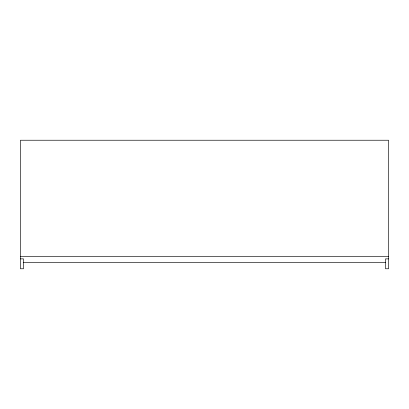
<?xml version="1.0" encoding="UTF-8"?>
<svg xmlns="http://www.w3.org/2000/svg" width="409" height="409" viewBox="0 0 409 409"><rect width="100%" height="100%" fill="white"/><g stroke="black" fill="none" stroke-linecap="round" stroke-linejoin="round"><path stroke-width="0.61" d="M20.45 256.407L388.55 256.407M20.45 258.877L23.466 258.877L23.466 268.764L20.45 268.764L20.45 140.236L388.55 140.236L388.55 268.764L385.534 268.764L385.534 258.877L388.55 258.877M23.466 262.588L385.534 262.588"/></g></svg>
